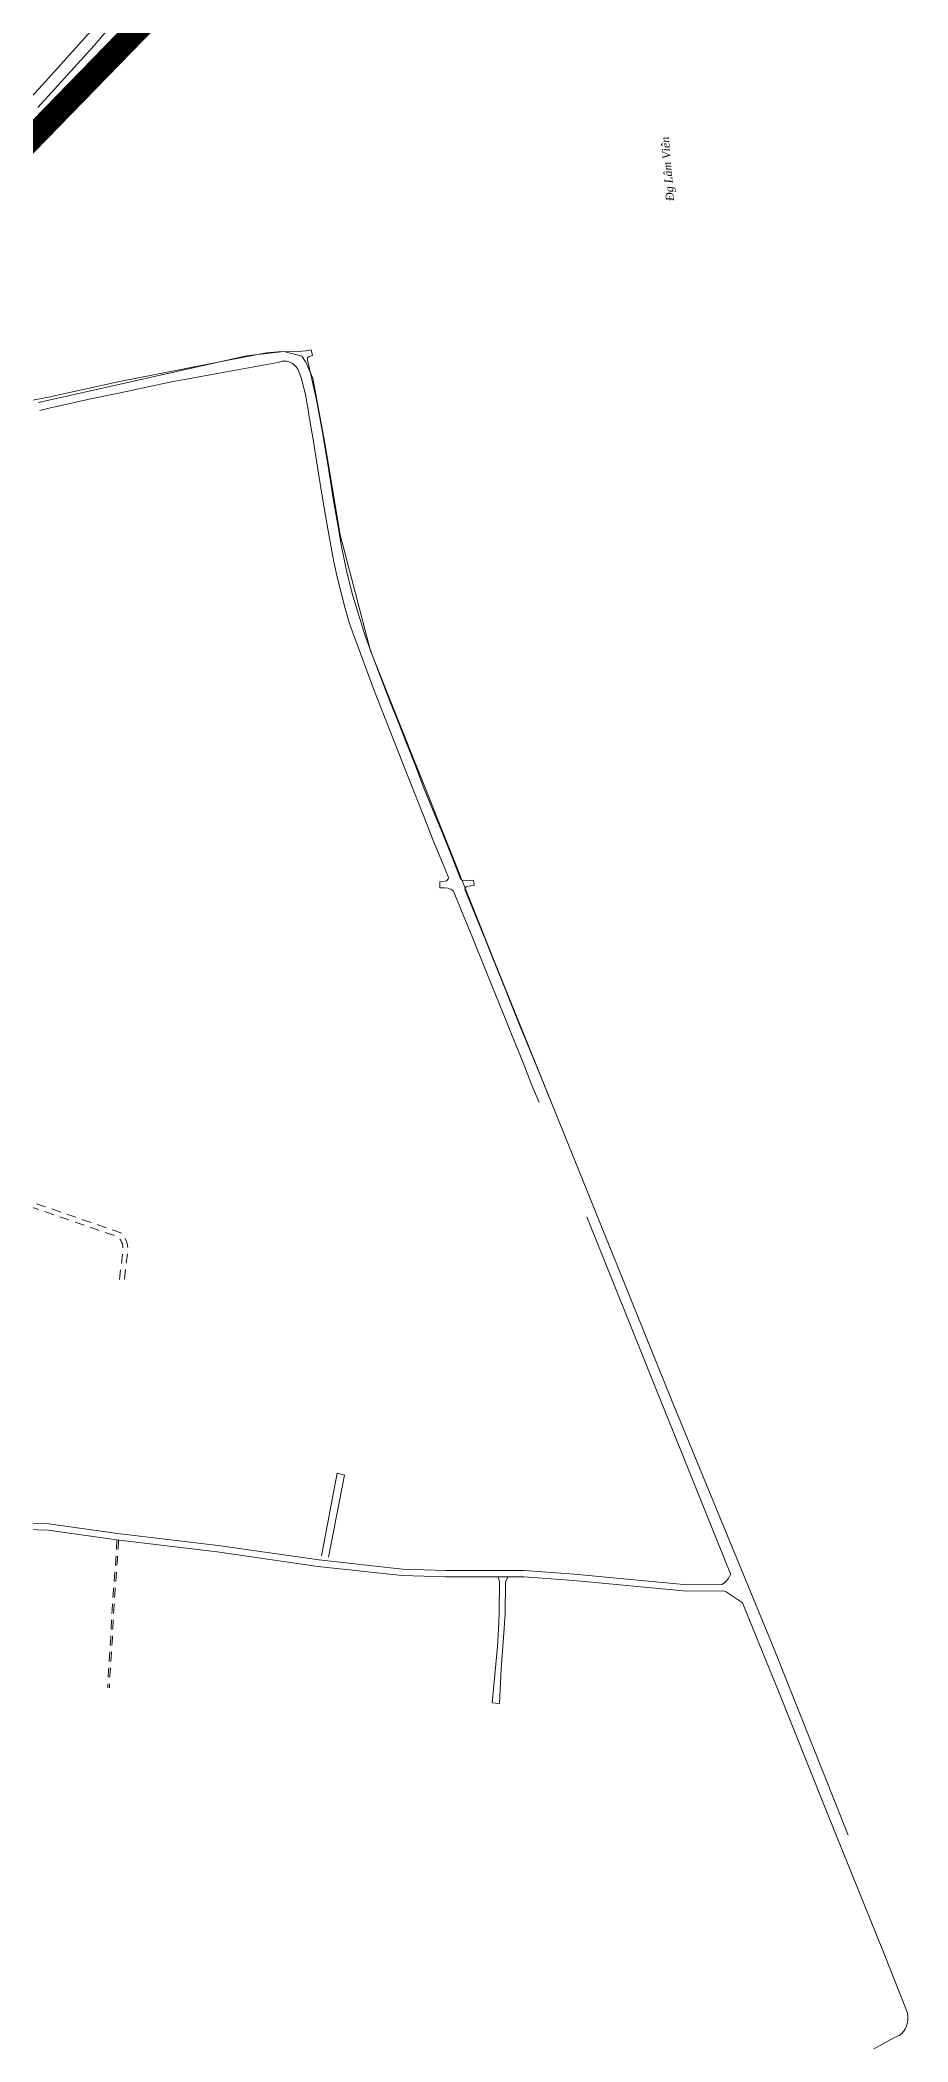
# Model space of a CAD drawing. Header units: metres. Extents: x 556238 to 587446, y 1177111 to 1219372.
# Drawn here: x 570662 to 571204, y 1205923 to 1207174 of the extents above; entities that cross this region are included whole.
import ezdxf

# ---------------------------------------------------------------- set-up
doc = ezdxf.new("R2010")
doc.units = ezdxf.units.M
doc.header["$MEASUREMENT"] = 0
for name, pattern in [('ACAD_ISO03W100', [30, 12, -18]), ('DASHED2', [0.375, 0.25, -0.125]), ('Xr_Nen GT$0$MON', [10, 6, -4])]:
    doc.linetypes.add(name, pattern=pattern)
for name, color, linetype, lineweight in [('Pipe Existing_DTDH', 4, 'ACAD_ISO03W100', 40), ('Xr_Nen GT$0$DUONG BT-NEN BT', 38, 'Continuous', 0), ('Xr_Nen GT$0$DUONG NHUA', 38, 'Continuous', 0), ('Xr_Nen GT$0$DUONG_DA', 38, 'Xr_Nen GT$0$MON', 0)]:
    doc.layers.add(name, color=color, linetype=linetype, lineweight=lineweight)
doc.styles.add('Xr_Nen GT$0$ROMANC', font='romanc.shx')

# ---------------------------------------------------------------- blocks, each defined once
blk = doc.blocks.new('DTDH_EXISTING_PIPE')
at = {"layer": 'Pipe Existing_DTDH', "color": 3, "linetype": 'DASHED2', "ltscale": 200, "const_width": 15, "elevation": 0.8, "flags": 128}
blk.add_lwpolyline([(-7650.1, 6904.6), (-7556.3, 6911.8), (-7450.8, 6920), (-7406.8, 6928), (-7302.3, 6971), (-7234.7, 7002.8), (-7180.8, 7032.8), (-7132.6, 7074.5), (-6989.6, 7221.5), (-6933.7, 7282.5), (-6860.8, 7370.5), (-6826, 7425.6), (-6801.8, 7467.2), (-6778, 7520), (-6717.2, 7664), (-6635.1, 7835)], dxfattribs=at)

msp = doc.modelspace()

# ---------------------------------------------------------------- linework, layer by layer
at = {"layer": 'Xr_Nen GT$0$DUONG BT-NEN BT', "flags": 128}
for points in [[(570837.74942, 1206226.32718), (570847.47767, 1206278.05107), (570852.2207, 1206276.86618), (570842.24934, 1206225.52664)], [(570948.14137, 1206212.74785), (570948.89892, 1206210.33938), (570948.68043, 1206191.39664), (570948.57351, 1206184.29419), (570947.71683, 1206169.8051), (570944.40011, 1206134.51326), (570948.88629, 1206134.09974), (570949.90659, 1206155.70792), (570951.41753, 1206175.02253), (570952.59206, 1206190.19832), (570952.68831, 1206209.9538), (570954.19271, 1206213.21566)]]:
    msp.add_lwpolyline(points, dxfattribs=at)
at = {"layer": 'Xr_Nen GT$0$DUONG NHUA', "flags": 128}
for points in [[(570713.13594, 1207190.40253), (570695.6909, 1207170.26525), (570660.56116, 1207131.44605)], [(570647.02665, 1207127.66283), (570663.3878, 1207145.45101), (570682.50964, 1207166.64079), (570699.21316, 1207185.18659)]]:
    msp.add_lwpolyline(points, dxfattribs=at)
for points in [[(570654.8837, 1206948.11557, 0.0026269955), (570666.19947, 1206950.17951), (570711.59468, 1206960.27585), (570752.06386, 1206968.13436), (570778.4752, 1206973.3525), (570803.44483, 1206978.08165), (570812.86126, 1206978.9187), (570820.50763, 1206978.77788), (570828.18903, 1206979.44676), (570831.39549, 1206980.08048), (570832.10028, 1206976.52463), (570829.98616, 1206975.75008, 0.4010975779), (570829.03468, 1206973.81365), (570834.95689, 1206947.62728), (570838.72655, 1206926.12991), (570842.28698, 1206904.66198), (570845.49344, 1206884.461), (570847.74336, 1206871.81394), (570850.20154, 1206857.06658), (570853.5131, 1206841.00089), (570857.28809, 1206826.22048), (570865.08715, 1206801.31659), (570871.21328, 1206784.4482), (570876.63148, 1206770.29441), (570881.22916, 1206758.4252), (570885.75701, 1206747.53929), (570890.81062, 1206734.13581), (570896.50426, 1206719.95988), (570901.9471, 1206705.71173), (570908.55549, 1206689.40845), (570913.74827, 1206676.87518), (570919.53372, 1206662.26414), (570924.26839, 1206650.3698), (570924.84247, 1206649.10375), (570925.20827, 1206648.71552), (570926.16821, 1206648.37297), (570927.72227, 1206648.07609), (570930.25946, 1206648.30446), (570932.81937, 1206648.62418), (570933.16222, 1206645.22147), (570930.78521, 1206644.94743), (570928.59087, 1206644.53636, 0.4965038076), (570927.53961, 1206642.43526), (570933.96389, 1206626.56519), (570940.22823, 1206611.33706), (570944.25279, 1206601.2272), (570951.32025, 1206583.71136), (570956.96823, 1206569.576), (570961.9752, 1206557.17954), (570968.90421, 1206540.12405), (570975.16927, 1206524.80126), (570980.13445, 1206512.42594)], [(570973.73481, 1206509.63984), (570968.84357, 1206521.51525), (570963.4923, 1206535.1459), (570957.34056, 1206550.26165), (570951.53215, 1206564.89663), (570946.38649, 1206577.08635), (570940.6223, 1206591.49416), (570932.00078, 1206612.74033), (570926.28467, 1206626.82201), (570921.93778, 1206637.48185), (570920.22136, 1206641.76849), (570919.10123, 1206642.61345), (570916.88418, 1206643.5726), (570914.69008, 1206643.89232), (570911.62738, 1206643.84665), (570911.62738, 1206647.54633), (570915.0786, 1206647.98023, 0.38735359), (570917.06708, 1206650.3096), (570913.34018, 1206659.41103), (570907.48393, 1206673.33946), (570902.27135, 1206687.01278), (570891.65385, 1206713.62663), (570880.6517, 1206741.72058), (570870.64114, 1206767.06849), (570857.06363, 1206803.69965), (570855.01135, 1206809.69645), (570852.51983, 1206818.37298), (570847.68126, 1206837.06182), (570845.40767, 1206847.51713), (570841.88904, 1206866.79632), (570838.62628, 1206886.04035), (570835.84071, 1206902.60645), (570832.50523, 1206923.903), (570829.90111, 1206939.30151), (570829.31229, 1206944.04739), (570827.84666, 1206951.95508), (570825.27057, 1206962.038), (570823.33621, 1206966.95765, 0.436894624), (570810.44077, 1206971.9945), (570771.61601, 1206965.01381), (570743.08354, 1206959.70302), (570716.00124, 1206954.02193), (570692.57384, 1206949.18691), (570667.65423, 1206943.619), (570661.83591, 1206942.12538)], [(571003.47685, 1206438.10362), (571038.90536, 1206350.19355), (571089.68893, 1206223.91654), (571093.31848, 1206215.05738, -0.2264493751), (571093.29413, 1206214.62726), (571092.63633, 1206213.4287, -0.1118887369), (571088.35007, 1206208.58863, -0.1552981876), (571088.06172, 1206208.49466), (571066.13783, 1206208.34369), (570995.71647, 1206214.9292), (570964.27846, 1206217.15896), (570915.38375, 1206217.1895), (570888.38159, 1206218.10335), (570836.03448, 1206223.76753), (570773.23661, 1206232.90514), (570710.28377, 1206240.29394), (570667.50371, 1206246.3493), (570646.57133, 1206246.95908, 0.1780183876)], [(570646.27793, 1206242.96593), (570667.16412, 1206242.3575), (570709.77026, 1206236.32676), (570772.71539, 1206228.93886), (570835.53118, 1206219.79865), (570888.09841, 1206214.11065), (570915.31483, 1206213.18954), (570964.13554, 1206213.15904), (570995.38871, 1206210.9424), (571065.96495, 1206204.34241), (571088.47868, 1206204.49744, -0.0874216505), (571088.64977, 1206204.46851), (571090.50624, 1206203.80781), (571100.5004, 1206197.2938, -0.1522438566), (571100.69006, 1206197.06447), (571104.75883, 1206187.13323), (571123.63117, 1206140.71081, -0.0247745094), (571123.6518, 1206140.6658), (571154.00233, 1206064.73817), (571189.33432, 1205977.65045), (571203.06652, 1205942.84282, -0.2272842369), (571202.17408, 1205930.33048, -0.2059896151), (571195.63845, 1205925.39991), (571176.51469, 1205914.7639)]]:
    msp.add_lwpolyline(points, format="xyb", dxfattribs=at)
at = {"layer": 'Xr_Nen GT$0$DUONG NHUA'}
msp.add_lwpolyline([(570661.00084, 1206947.02359), (570790.90841, 1206976.30489), (570814.3346, 1206978.89821), (570825.51323, 1206976.12511), (570828.09997, 1206972.22457), (570832.32441, 1206962.29532), (570839.80008, 1206921.70586), (570849.33994, 1206864.44102), (570868.47088, 1206791.93781), (570946.85735, 1206595.12054), (571056.45246, 1206323.89566), (571120.47058, 1206167.94198), (571166.64946, 1206051.8226), (571166.65244, 1206051.81459)], dxfattribs=at)
at = {"layer": 'Xr_Nen GT$0$DUONG_DA', "flags": 128}
for points in [[(570525.34244, 1206500.93514), (570519.45696, 1206475.17972), (570517.70445, 1206467.54636, 0.4611186788), (570518.15769, 1206466.93564), (570537.96111, 1206465.58246), (570575.74995, 1206459.21855), (570594.01591, 1206457.71534), (570603.59619, 1206459.43473), (570616.97527, 1206460.46878), (570623.98243, 1206459.55542), (570652.04175, 1206449.10592), (570712.44335, 1206428.23567, -0.2544825553), (570716.54511, 1206415.32217), (570714.36304, 1206396.98496)], [(570535.27872, 1206164.48856), (570529.94041, 1206165.03479), (570521.85329, 1206166.4703), (570500.77796, 1206167.93987), (570485.54107, 1206169.66647), (570477.02906, 1206170.76236), (570467.70223, 1206172.42466), (570445.29419, 1206178.29788), (570430.53834, 1206181.22136), (570413.55363, 1206186.19739), (570410.23812, 1206187.64968), (570405.15936, 1206195.75122, -0.0400496201), (570404.87916, 1206199.41444), (570413.13161, 1206247.24209), (570420.55434, 1206286.42854), (570426.3996, 1206321.85424), (570429.68174, 1206344.36571), (570434.63157, 1206377.1155), (570438.43462, 1206398.92763), (570441.50666, 1206418.01703), (570446.81498, 1206441.16168), (570450.32182, 1206457.8427), (570451.40253, 1206464.58471, -0.2941732368), (570455.35675, 1206469.27577), (570476.28902, 1206467.21179), (570504.1355, 1206464.88679), (570537.60889, 1206462.59954), (570575.37715, 1206456.23909), (570594.16028, 1206454.69331), (570603.97771, 1206456.45527), (570616.89614, 1206457.45372), (570623.25575, 1206456.62476), (570651.02825, 1206446.28208), (570710.8022, 1206425.62869, -0.2421480575), (570713.57973, 1206415.79095), (570711.38406, 1206397.33945)]]:
    msp.add_lwpolyline(points, format="xyb", dxfattribs=at)
for points in [[(570710.04171, 1206236.27608), (570709.3346, 1206224.40878), (570707.80819, 1206205.11561), (570706.99109, 1206192.43022), (570706.14124, 1206175.16954), (570704.5822, 1206151.4983), (570704.29902, 1206143.94054)], [(570711.03994, 1206236.2166), (570710.33225, 1206224.3396), (570708.80565, 1206205.04403), (570707.98951, 1206192.37349), (570707.13962, 1206175.11208), (570705.58097, 1206151.44671), (570705.29832, 1206143.9031)]]:
    msp.add_lwpolyline(points, dxfattribs=at)

# ---------------------------------------------------------------- block references
at = {"layer": 'Pipe Existing_DTDH', "linetype": 'ByBlock'}
msp.add_blockref('DTDH_EXISTING_PIPE', (577767.86613, 1200015.74782, -0.796), dxfattribs=at)

# ---------------------------------------------------------------- texts
at = {"layer": 'Xr_Nen GT$0$DUONG_DA', "insert": (571053.00661, 1207072.74679), "char_height": 5, "width": 82.6404811, "attachment_point": 1, "rotation": 94.48485687, "style": 'Xr_Nen GT$0$ROMANC'}
msp.add_mtext('\\pt45;{\\fTimes New Roman|b0|i1|c0|p18;Đg Lâm Viên}', dxfattribs=at)

doc.saveas('drawing.dxf')
